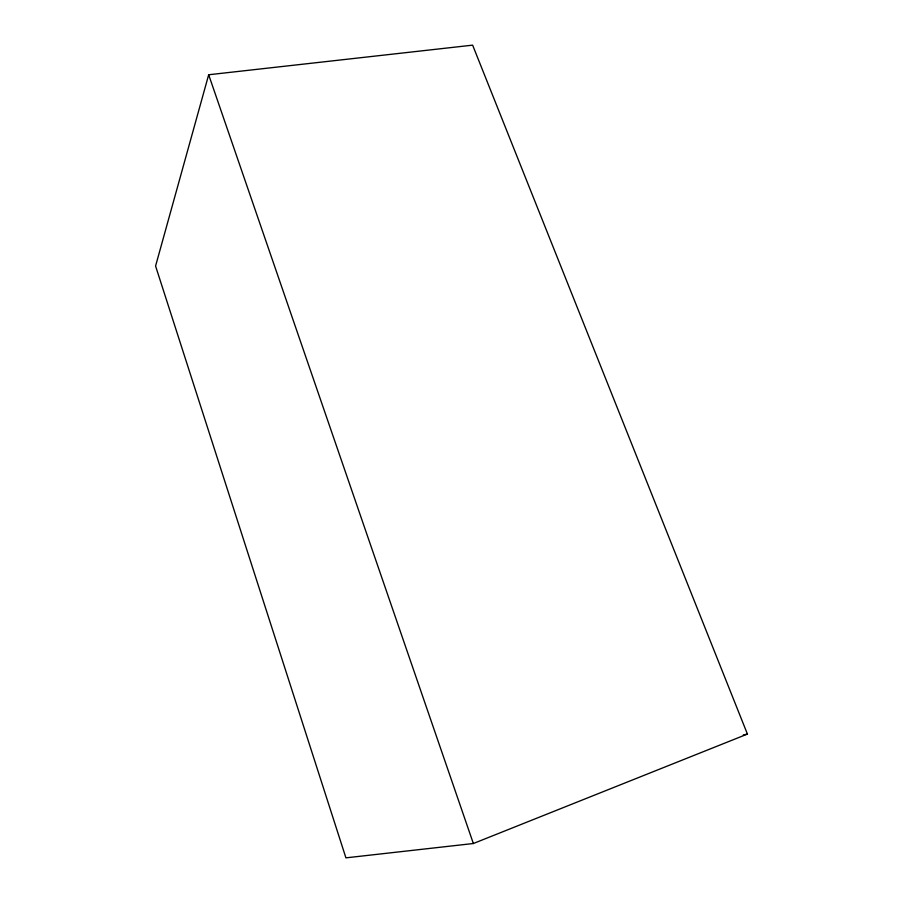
<?xml version="1.0" encoding="UTF-8"?>
<svg xmlns="http://www.w3.org/2000/svg" width="903" height="903" viewBox="0 0 903 903"><rect width="100%" height="100%" fill="white"/><g stroke="black" fill="none" stroke-linecap="round" stroke-linejoin="round"><path stroke-width="1.35" d="M208.672 74.757L155.576 266.024L345.917 857.85L473.353 843.515L747.424 734.071L472.63 45.15L208.672 74.757L473.353 843.515M743.293 734.963L747.424 734.071"/></g></svg>
